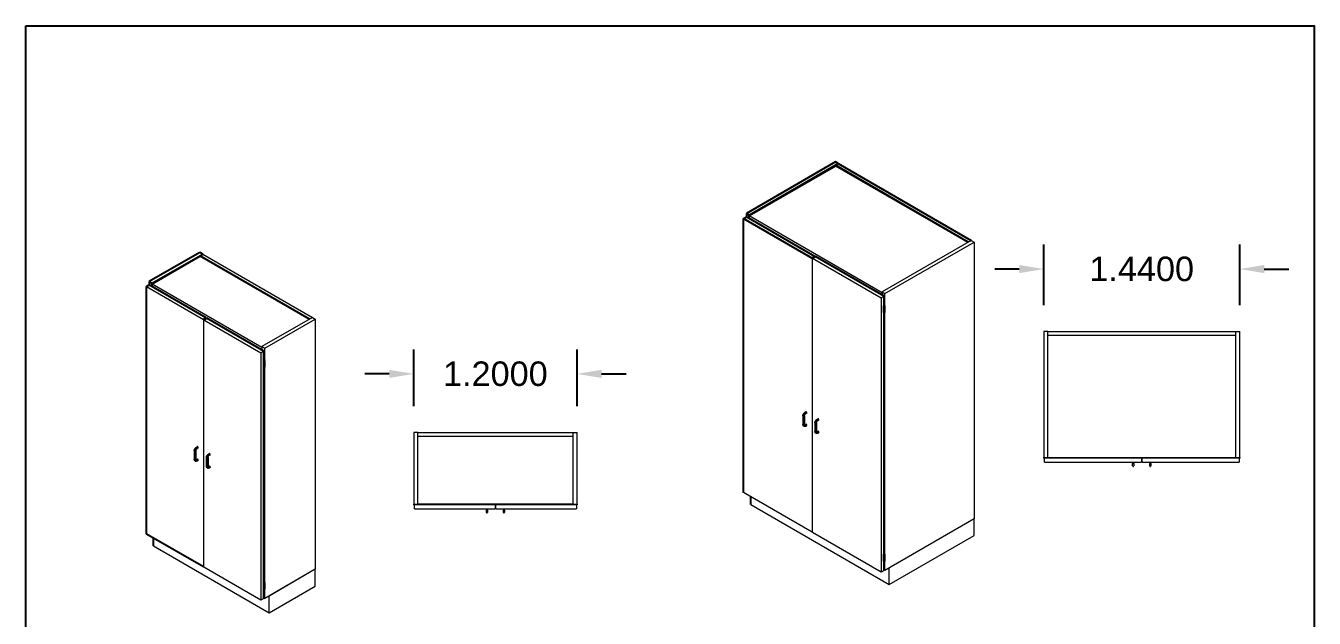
# Model space of a CAD drawing. Header units: inches. Extents: x 19 to 28.4, y 9.2 to 19.3.
# Drawn here: x 18.96 to 28.43, y 14.96 to 19.31 of the extents above; entities that cross this region are included whole.
import ezdxf

# ---------------------------------------------------------------- set-up
doc = ezdxf.new("R2010")
doc.units = ezdxf.units.IN
doc.header["$MEASUREMENT"] = 0
doc.layers.add('0001-Text 1 30', color=250, linetype='Continuous')
doc.layers.add('002_Medium_1 30', color=252, linetype='Continuous')
doc.layers.add('001_Dark_1 30', color=250, linetype='Continuous', lineweight=0)
doc.layers.add('02', color=251, linetype='Continuous', plot=False)
doc.layers.add('Rectang.', color=251, linetype='Continuous', plot=False)
doc.styles.get("Standard").update_dxf_attribs({"font": 'arial.ttf'})
doc.dimstyles.get("Standard").update_dxf_attribs({"dimtxt": 0.18, "dimasz": 0.18, "dimexe": 0.18, "dimexo": 0.0625, "dimgap": 0.09, "dimtad": 0, "dimtih": 1, "dimtoh": 1, "dimdec": 4, "dimzin": 0, "dimdsep": 46, "dimtxsty": 'Standard', "dimcen": 0.09, "dimadec": 0, "dimazin": 0, "dimtfac": 1, "dimtdec": 4, "dimtofl": 0, "dimtmove": 0, "dimatfit": 3, "dimfxl": 0, "dimtolj": 1, "dimtzin": 0, "dimarcsym": 0})

# ---------------------------------------------------------------- blocks, each defined once
blk = doc.blocks.new('*D0')
at = {"layer": '0001-Text 1 30', "color": 0, "lineweight": -2}
for p, q in [((21.8116, 16.5206), (21.8116, 16.9368)), ((23.0116, 16.5206), (23.0116, 16.9368)), ((21.6316, 16.7568), (21.4516, 16.7568)), ((23.1916, 16.7568), (23.3716, 16.7568))]:
    blk.add_line(p, q, dxfattribs=at)
at = {"layer": '0001-Text 1 30', "color": 0}
for points in [[(21.6316, 16.7868), (21.6316, 16.7268), (21.8116, 16.7568)], [(23.1916, 16.7868), (23.1916, 16.7268), (23.0116, 16.7568)]]:
    blk.add_solid(points, dxfattribs=at)
at = {"layer": 'Defpoints', "color": 0}
for p in [(21.8116, 16.7568), (21.8116, 16.4581), (23.0116, 16.4581)]:
    blk.add_point(p, dxfattribs=at)
at = {"layer": '0001-Text 1 30', "color": 0, "insert": (22.4116, 16.7568), "char_height": 0.18, "attachment_point": 5}
blk.add_mtext('\\A1;1.2000', dxfattribs=at)
blk = doc.blocks.new('*D1')
at = {"layer": '0001-Text 1 30', "color": 0, "lineweight": -2}
for p, q in [((26.4397, 17.2622), (26.4397, 17.7065)), ((27.8797, 17.2622), (27.8797, 17.7065)), ((26.2597, 17.5265), (26.0797, 17.5265)), ((28.0597, 17.5265), (28.2397, 17.5265))]:
    blk.add_line(p, q, dxfattribs=at)
at = {"layer": '0001-Text 1 30', "color": 0}
for points in [[(26.2597, 17.5565), (26.2597, 17.4965), (26.4397, 17.5265)], [(28.0597, 17.5565), (28.0597, 17.4965), (27.8797, 17.5265)]]:
    blk.add_solid(points, dxfattribs=at)
at = {"layer": 'Defpoints', "color": 0}
for p in [(26.4397, 17.5265), (26.4397, 17.1997), (27.8797, 17.1997)]:
    blk.add_point(p, dxfattribs=at)
at = {"layer": '0001-Text 1 30', "color": 0, "insert": (27.1597, 17.5265), "char_height": 0.18, "attachment_point": 5}
blk.add_mtext('\\A1;1.4400', dxfattribs=at)

msp = doc.modelspace()

# ---------------------------------------------------------------- linework, layer by layer
at = {"layer": '001_Dark_1 30', "extrusion": (5.55112e-17, 0.816497, 0.57735)}
for p, q in [((24.27689, 17.91888), (25.2527, 17.3555)), ((25.90677, 17.73721), (25.2527, 17.35958)), ((25.27391, 17.34734), (25.92798, 17.72497)), ((25.90677, 17.73721), (25.88556, 17.72497)), ((25.90677, 17.73721), (25.92798, 17.72497)), ((25.92798, 17.72497), (25.92798, 15.69189)), ((21.04289, 17.157), (20.24033, 17.62036)), ((20.26154, 17.63669), (21.06764, 17.17129)), ((24.73828, 17.6076), (24.73828, 15.59493)), ((24.74181, 15.59289), (24.74181, 17.60555)), ((24.74181, 17.60555), (25.24563, 17.31468)), ((19.89031, 17.41828), (20.69641, 16.95287)), ((19.84788, 17.39786), (20.26684, 17.15598)), ((25.26684, 17.32692), (25.24563, 17.31468)), ((25.2527, 17.35958), (25.27391, 17.34734)), ((25.2527, 17.35958), (25.2527, 17.33509)), ((25.2527, 17.3555), (25.2527, 17.33509)), ((25.27391, 15.31426), (25.27391, 17.34734)), ((25.24563, 17.31468), (25.24563, 15.30201)), ((20.26684, 17.15598), (20.26684, 15.33927)), ((20.27038, 15.33723), (20.27038, 17.15393)), ((20.27038, 17.15393), (20.68934, 16.91205)), ((21.06764, 17.17129), (20.69641, 16.95695)), ((20.71762, 16.94471), (21.08885, 17.15904)), ((21.06764, 17.17129), (21.04643, 17.15904)), ((21.06764, 17.17129), (21.08885, 17.15904)), ((21.08885, 17.15904), (21.08885, 15.32192)), ((20.69641, 16.95695), (20.71762, 16.94471)), ((20.69641, 16.95695), (20.69641, 16.93246)), ((20.69641, 16.95287), (20.69641, 16.93246)), ((20.71762, 15.10759), (20.71762, 16.94471)), ((20.71055, 16.92429), (20.68934, 16.91205)), ((20.68934, 16.91205), (20.68934, 15.09534)), ((24.73828, 15.59493), (24.23446, 15.88581)), ((24.2875, 15.79803), (25.30573, 15.21016)), ((25.92798, 15.69189), (25.27391, 15.31426)), ((25.92798, 15.69189), (25.30573, 15.33263)), ((25.92798, 15.56942), (25.92798, 15.69189)), ((24.74181, 15.59697), (24.73828, 15.59493)), ((25.24563, 15.30201), (24.74181, 15.59289)), ((25.30573, 15.21016), (25.92798, 15.56942)), ((19.90091, 15.49338), (20.74944, 15.00349)), ((20.27038, 15.34131), (20.26684, 15.33927)), ((20.68934, 15.09534), (20.27038, 15.33723)), ((21.08885, 15.32192), (20.71762, 15.10759)), ((21.08885, 15.32192), (20.74944, 15.12596)), ((21.08885, 15.19945), (21.08885, 15.32192)), ((25.26684, 15.31426), (25.24563, 15.30201)), ((25.26684, 15.31834), (25.27391, 15.31426)), ((25.30573, 15.21016), (25.30573, 15.33263)), ((20.74944, 15.00349), (21.08885, 15.19945)), ((20.71055, 15.10759), (20.68934, 15.09534)), ((20.71055, 15.11167), (20.71762, 15.10759)), ((20.74944, 15.00349), (20.74944, 15.12596))]:
    msp.add_line(p, q, dxfattribs=at)
at = {"layer": '001_Dark_1 30'}
for p, q in [((26.43969, 17.06778), (26.43969, 16.14278)), ((26.46969, 17.06778), (26.43969, 17.06778)), ((26.46969, 16.14278), (26.46969, 17.06778)), ((26.46969, 17.03778), (26.46969, 17.06778)), ((26.46969, 17.06778), (27.84969, 17.06778)), ((27.84969, 17.06778), (27.87969, 17.06778)), ((27.84969, 17.06778), (27.84969, 16.14278)), ((27.84969, 17.06778), (27.84969, 17.03778)), ((27.87969, 16.14278), (27.87969, 17.06778)), ((27.84969, 17.03778), (26.46969, 17.03778)), ((21.81158, 16.32621), (21.81158, 15.80121)), ((21.84158, 16.32621), (21.81158, 16.32621)), ((21.84158, 16.29621), (21.84158, 16.32621)), ((21.84158, 16.32621), (22.98158, 16.32621)), ((21.84158, 15.80121), (21.84158, 16.32621)), ((22.98158, 16.29621), (21.84158, 16.29621)), ((22.98158, 16.32621), (22.98158, 16.29621)), ((22.98158, 16.32621), (23.01158, 16.32621)), ((22.98158, 16.32621), (22.98158, 15.80121)), ((23.01158, 15.80121), (23.01158, 16.32621)), ((26.43969, 16.14278), (26.46969, 16.14278)), ((26.43969, 16.13778), (26.43969, 16.14278)), ((26.44469, 16.10778), (26.44469, 16.13778)), ((27.15719, 16.13778), (26.44469, 16.13778)), ((26.44469, 16.10778), (27.15719, 16.10778)), ((26.46969, 16.14278), (27.84969, 16.14278)), ((26.46969, 16.14278), (26.46969, 16.13778)), ((27.09344, 16.10778), (27.09344, 16.09778)), ((27.09344, 16.08153), (27.09344, 16.09778)), ((27.10094, 16.09778), (27.10094, 16.10778)), ((27.10094, 16.09778), (27.10094, 16.08153)), ((27.15719, 16.13778), (27.15719, 16.10778)), ((27.16219, 16.10778), (27.16219, 16.13778)), ((27.87469, 16.13778), (27.16219, 16.13778)), ((27.16219, 16.10778), (27.87469, 16.10778)), ((27.21844, 16.10778), (27.21844, 16.09778)), ((27.21844, 16.08153), (27.21844, 16.09778)), ((27.22594, 16.09778), (27.22594, 16.10778)), ((27.22594, 16.09778), (27.22594, 16.08153)), ((27.39969, 16.13778), (27.39969, 16.14278)), ((27.63969, 16.14278), (27.63969, 16.13778)), ((27.84969, 16.14278), (27.87969, 16.14278)), ((27.84969, 16.13778), (27.84969, 16.14278)), ((27.87469, 16.13778), (27.87469, 16.10778)), ((27.87969, 16.14278), (27.87969, 16.13778)), ((21.81158, 15.79621), (21.81158, 15.80121)), ((21.81158, 15.80121), (21.84158, 15.80121)), ((21.81658, 15.76621), (21.81658, 15.79621)), ((22.40908, 15.79621), (21.81658, 15.79621)), ((21.81658, 15.76621), (22.40908, 15.76621)), ((21.84158, 15.80121), (21.84158, 15.79621)), ((22.34533, 15.76621), (22.34533, 15.75621)), ((22.34533, 15.73996), (22.34533, 15.75621)), ((22.35283, 15.75621), (22.35283, 15.76621)), ((22.35283, 15.75621), (22.35283, 15.73996)), ((22.40908, 15.79621), (22.40908, 15.76621)), ((22.41408, 15.76621), (22.41408, 15.79621)), ((23.00658, 15.79621), (22.41408, 15.79621)), ((22.41408, 15.76621), (23.00658, 15.76621)), ((22.47033, 15.76621), (22.47033, 15.75621)), ((22.47033, 15.73996), (22.47033, 15.75621)), ((22.47783, 15.75621), (22.47783, 15.76621)), ((22.47783, 15.75621), (22.47783, 15.73996)), ((22.98158, 15.79621), (22.98158, 15.80121)), ((22.98158, 15.80121), (23.01158, 15.80121)), ((23.00658, 15.79621), (23.00658, 15.76621)), ((23.01158, 15.80121), (23.01158, 15.79621))]:
    msp.add_line(p, q, dxfattribs=at)
for centre in [(26.44219, 16.13778), (27.87719, 16.13778), (21.81408, 15.79621), (23.00908, 15.79621)]:
    msp.add_arc(centre, 0.0025, 180, 0, dxfattribs=at)
for points in [[(27.09344, 16.09778), (27.09344, 16.09778), (27.09353, 16.09778), (27.09391, 16.09778), (27.09451, 16.09778), (27.0953, 16.09778), (27.09621, 16.09778), (27.09719, 16.09778), (27.09818, 16.09778), (27.09909, 16.09778), (27.09988, 16.09778), (27.10048, 16.09778), (27.10086, 16.09778), (27.10095, 16.09778), (27.10094, 16.09778)], [(27.21844, 16.09778), (27.21844, 16.09778), (27.21853, 16.09778), (27.21891, 16.09778), (27.21951, 16.09778), (27.2203, 16.09778), (27.22121, 16.09778), (27.22219, 16.09778), (27.22318, 16.09778), (27.22409, 16.09778), (27.22488, 16.09778), (27.22548, 16.09778), (27.22586, 16.09778), (27.22595, 16.09778), (27.22594, 16.09778)], [(27.09344, 16.08153), (27.09344, 16.0812), (27.09353, 16.08055), (27.09391, 16.07963), (27.09451, 16.07885), (27.0953, 16.07825), (27.09621, 16.07787), (27.09719, 16.07774), (27.09818, 16.07787), (27.09909, 16.07825), (27.09988, 16.07885), (27.10048, 16.07963), (27.10086, 16.08055), (27.10095, 16.0812), (27.10094, 16.08153)], [(27.21844, 16.08153), (27.21844, 16.0812), (27.21853, 16.08055), (27.21891, 16.07963), (27.21951, 16.07885), (27.2203, 16.07825), (27.22121, 16.07787), (27.22219, 16.07774), (27.22318, 16.07787), (27.22409, 16.07825), (27.22488, 16.07885), (27.22548, 16.07963), (27.22586, 16.08055), (27.22595, 16.0812), (27.22594, 16.08153)], [(22.34533, 15.75621), (22.34533, 15.75621), (22.34541, 15.75621), (22.34579, 15.75621), (22.3464, 15.75621), (22.34718, 15.75621), (22.3481, 15.75621), (22.34908, 15.75621), (22.35006, 15.75621), (22.35097, 15.75621), (22.35176, 15.75621), (22.35236, 15.75621), (22.35274, 15.75621), (22.35283, 15.75621), (22.35283, 15.75621)], [(22.34533, 15.73996), (22.34533, 15.73963), (22.34541, 15.73898), (22.34579, 15.73806), (22.3464, 15.73728), (22.34718, 15.73668), (22.3481, 15.7363), (22.34908, 15.73617), (22.35006, 15.7363), (22.35097, 15.73668), (22.35176, 15.73728), (22.35236, 15.73806), (22.35274, 15.73898), (22.35283, 15.73963), (22.35283, 15.73996)], [(22.47033, 15.75621), (22.47033, 15.75621), (22.47041, 15.75621), (22.47079, 15.75621), (22.4714, 15.75621), (22.47218, 15.75621), (22.4731, 15.75621), (22.47408, 15.75621), (22.47506, 15.75621), (22.47597, 15.75621), (22.47676, 15.75621), (22.47736, 15.75621), (22.47774, 15.75621), (22.47783, 15.75621), (22.47783, 15.75621)], [(22.47033, 15.73996), (22.47033, 15.73963), (22.47041, 15.73898), (22.47079, 15.73806), (22.4714, 15.73728), (22.47218, 15.73668), (22.4731, 15.7363), (22.47408, 15.73617), (22.47506, 15.7363), (22.47597, 15.73668), (22.47676, 15.73728), (22.47736, 15.73806), (22.47774, 15.73898), (22.47783, 15.73963), (22.47783, 15.73996)]]:
    msp.add_open_spline(points, degree=3, dxfattribs=at)
at = {"layer": '002_Medium_1 30', "extrusion": (5.55112e-17, 0.816497, 0.57735)}
for p, q in [((24.90975, 18.31284), (24.25568, 17.93521)), ((24.27689, 17.92297), (24.93096, 18.3006)), ((24.27689, 17.91888), (24.90975, 18.28427)), ((24.93096, 18.3006), (24.90975, 18.31284)), ((24.90975, 18.28835), (24.93096, 18.3006)), ((24.90975, 18.28427), (24.90975, 18.28835)), ((25.88556, 17.72497), (24.90975, 18.28835)), ((25.88202, 17.72293), (24.90975, 18.28427)), ((24.93096, 18.3006), (25.90677, 17.73721)), ((24.23446, 17.89847), (24.25568, 17.91072)), ((24.23446, 15.88581), (24.23446, 17.89847)), ((24.23446, 17.89847), (24.73828, 17.6076)), ((24.25568, 17.93521), (24.27689, 17.92297)), ((24.25568, 17.93521), (24.25568, 17.91072)), ((24.75949, 17.61984), (24.25568, 17.91072)), ((24.27689, 17.89847), (24.27689, 17.92297)), ((24.27689, 17.89847), (24.27689, 17.91888)), ((20.24033, 17.64894), (19.86909, 17.43461)), ((19.89031, 17.42236), (20.26154, 17.63669)), ((19.89031, 17.41828), (20.24033, 17.62036)), ((20.26154, 17.63669), (20.24033, 17.64894)), ((20.24033, 17.62444), (20.26154, 17.63669)), ((20.24033, 17.62036), (20.24033, 17.62444)), ((21.04643, 17.15904), (20.24033, 17.62444)), ((24.75949, 17.61984), (24.73828, 17.6076)), ((24.74181, 17.60555), (24.76303, 17.6178)), ((24.75949, 17.61576), (24.75949, 17.61984)), ((25.26684, 17.32692), (24.76303, 17.6178)), ((19.86909, 17.43461), (19.89031, 17.42236)), ((19.86909, 17.43461), (19.86909, 17.41011)), ((19.89031, 17.39786), (19.89031, 17.42236)), ((19.89031, 17.39786), (19.89031, 17.41828)), ((19.84788, 17.39786), (19.86909, 17.41011)), ((19.84788, 15.58116), (19.84788, 17.39786)), ((20.28806, 17.16822), (19.86909, 17.41011)), ((25.26684, 17.25752), (25.26684, 17.32692)), ((25.26611, 17.20751), (25.26611, 17.2565)), ((25.26684, 17.26161), (25.27391, 17.25752)), ((25.27391, 17.25752), (25.27037, 17.25548)), ((25.27037, 17.25548), (25.27037, 17.20649)), ((25.27391, 17.20853), (25.27391, 17.25752)), ((20.28806, 17.16822), (20.26684, 17.15598)), ((20.27038, 17.15393), (20.29159, 17.16618)), ((20.28806, 17.16414), (20.28806, 17.16822)), ((20.71055, 16.92429), (20.29159, 17.16618)), ((25.26684, 15.43265), (25.26684, 17.20649)), ((25.27037, 17.20649), (25.27391, 17.20853)), ((20.70982, 16.80488), (20.70982, 16.85387)), ((20.71055, 16.85489), (20.71055, 16.92429)), ((20.71055, 16.85898), (20.71762, 16.85489)), ((20.71762, 16.85489), (20.71409, 16.85285)), ((20.71409, 16.85285), (20.71409, 16.80386)), ((20.71762, 16.8059), (20.71762, 16.85489)), ((20.71055, 15.22598), (20.71055, 16.80386)), ((20.71409, 16.80386), (20.71762, 16.8059)), ((24.69398, 16.47693), (24.6869, 16.47285)), ((24.69773, 16.47044), (24.69065, 16.46636)), ((24.69143, 16.46807), (24.6985, 16.47215)), ((24.67354, 16.4497), (24.67354, 16.38438)), ((24.67994, 16.38285), (24.67994, 16.44817)), ((24.68104, 16.4497), (24.68104, 16.38438)), ((24.6869, 16.381), (24.69398, 16.38508)), ((24.69065, 16.3745), (24.69773, 16.37858)), ((24.6985, 16.3803), (24.69143, 16.37622)), ((24.76193, 16.39867), (24.76193, 16.33335)), ((24.76833, 16.33182), (24.76833, 16.39714)), ((24.76943, 16.39867), (24.76943, 16.33335)), ((24.78236, 16.4259), (24.77529, 16.42182)), ((24.78611, 16.41941), (24.77904, 16.41532)), ((24.77982, 16.41704), (24.78689, 16.42112)), ((24.77529, 16.32996), (24.78236, 16.33405)), ((24.77904, 16.32347), (24.78611, 16.32755)), ((24.78689, 16.32927), (24.77982, 16.32519)), ((20.2021, 16.19404), (20.2021, 16.12872)), ((20.20851, 16.12719), (20.20851, 16.19251)), ((20.2096, 16.19404), (20.2096, 16.12872)), ((20.22254, 16.22127), (20.21547, 16.21719)), ((20.22629, 16.21478), (20.21922, 16.2107)), ((20.22, 16.21241), (20.22707, 16.21649)), ((20.21547, 16.12533), (20.22254, 16.12942)), ((20.21922, 16.11884), (20.22629, 16.12292)), ((20.22707, 16.12464), (20.22, 16.12056)), ((20.29049, 16.14301), (20.29049, 16.07769)), ((20.29689, 16.07616), (20.29689, 16.14148)), ((20.29799, 16.14301), (20.29799, 16.07769)), ((20.31093, 16.17024), (20.30386, 16.16616)), ((20.31468, 16.16375), (20.30761, 16.15966)), ((20.30838, 16.16138), (20.31546, 16.16546)), ((20.30386, 16.0743), (20.31093, 16.07839)), ((20.30761, 16.06781), (20.31468, 16.07189)), ((20.31546, 16.07361), (20.30838, 16.06953)), ((24.2875, 15.79803), (24.2875, 15.85519)), ((20.26684, 15.33927), (19.84788, 15.58116)), ((19.90091, 15.49338), (19.90091, 15.55054)), ((25.26611, 15.38264), (25.26611, 15.43163)), ((25.26684, 15.43674), (25.27391, 15.43265)), ((25.27391, 15.43265), (25.27037, 15.43061)), ((25.27037, 15.43061), (25.27037, 15.38162)), ((25.27391, 15.38366), (25.27391, 15.43265)), ((25.26684, 15.31426), (25.26684, 15.38162)), ((25.27037, 15.38162), (25.27391, 15.38366)), ((20.70982, 15.17597), (20.70982, 15.22496)), ((20.71055, 15.23006), (20.71762, 15.22598)), ((20.71055, 15.10759), (20.71055, 15.17495)), ((20.71762, 15.22598), (20.71409, 15.22394)), ((20.71409, 15.22394), (20.71409, 15.17495)), ((20.71409, 15.17495), (20.71762, 15.17699)), ((20.71762, 15.17699), (20.71762, 15.22598))]:
    msp.add_line(p, q, dxfattribs=at)
at = {"layer": '002_Medium_1 30'}
msp.add_line((21.84158, 15.80121), (22.98158, 15.80121), dxfattribs=at)
at = {"layer": '002_Medium_1 30', "extrusion": (4.7997e-18, -8.60009e-31, -1)}
msp.add_ellipse((25.26861, 17.2565), major_axis=(-0.0025, 0), ratio=0.5773503, start_param=-2.3561945, end_param=0.7853982, dxfattribs=at)
at = {"layer": '002_Medium_1 30'}
for centre, major_axis, start_param, end_param in [((25.26861, 17.20751), (-0.0025, 0), 0, 2.3561945), ((20.71232, 16.80488), (-0.0025, 0), 0, 2.3561945), ((24.69585, 16.47369), (-0.00188, 0.00325), -2.3561945, 0), ((24.69585, 16.47369), (0.00187, -0.00325), 0, 0.7853982), ((24.69585, 16.38183), (-0.00188, 0.00325), -2.3561945, 0), ((24.69585, 16.38183), (0.00187, -0.00325), 0, 0.7853982), ((24.78424, 16.42265), (-0.00188, 0.00325), -2.3561945, 0), ((24.78424, 16.42265), (0.00187, -0.00325), 0, 0.7853982), ((24.78424, 16.3308), (-0.00188, 0.00325), -2.3561945, 0), ((24.78424, 16.3308), (0.00187, -0.00325), 0, 0.7853982), ((20.22442, 16.21803), (-0.00188, 0.00325), -2.3561945, 0), ((20.22442, 16.21803), (0.00187, -0.00325), 0, 0.7853982), ((20.22442, 16.12617), (-0.00188, 0.00325), -2.3561945, 0), ((20.22442, 16.12617), (0.00188, -0.00325), 0, 0.7853982), ((20.3128, 16.16699), (-0.00188, 0.00325), -2.3561945, 0), ((20.3128, 16.16699), (0.00187, -0.00325), 0, 0.7853982), ((20.3128, 16.07514), (-0.00188, 0.00325), -2.3561945, 0), ((20.3128, 16.07514), (0.00188, -0.00325), 0, 0.7853982), ((25.26861, 15.38264), (-0.0025, 0), 0, 2.3561945), ((20.71232, 15.17597), (-0.0025, 0), 0, 2.3561945)]:
    msp.add_ellipse(centre, major_axis=major_axis, ratio=0.5773503, start_param=start_param, end_param=end_param, dxfattribs=at)
at = {"layer": '002_Medium_1 30', "extrusion": (4.7997e-18, 3.88578e-16, -1)}
msp.add_ellipse((20.71232, 16.85387), major_axis=(-0.0025, 0), ratio=0.5773503, start_param=-2.3561945, end_param=0.7853982, dxfattribs=at)
at = {"layer": '002_Medium_1 30', "extrusion": (-3.46425e-17, 2.77556e-16, -1)}
msp.add_ellipse((25.26861, 15.43163), major_axis=(-0.0025, 0), ratio=0.5773503, start_param=-2.3561945, end_param=0.7853982, dxfattribs=at)
at = {"layer": '002_Medium_1 30', "extrusion": (9.24045e-17, 1.66533e-16, -1)}
msp.add_ellipse((20.71232, 15.22496), major_axis=(-0.0025, 0), ratio=0.5773503, start_param=-2.3561945, end_param=0.7853982, dxfattribs=at)
at = {"layer": '002_Medium_1 30'}
for points, knots in [([(24.67354, 16.4497), (24.67354, 16.45143), (24.67377, 16.45322), (24.67464, 16.4568), (24.67527, 16.4586), (24.67688, 16.46208), (24.67786, 16.46377), (24.68007, 16.4669), (24.68131, 16.46835), (24.68398, 16.47089), (24.68541, 16.47199), (24.6869, 16.47285)], [4.712389, 4.712389, 4.712389, 4.712389, 5.0265482, 5.0265482, 5.3407075, 5.3407075, 5.6548668, 5.6548668, 5.969026, 5.969026, 6.2831853, 6.2831853, 6.2831853, 6.2831853]), ([(24.69065, 16.3745), (24.68916, 16.37364), (24.68759, 16.373), (24.68436, 16.37234), (24.68268, 16.37234), (24.6798, 16.37309), (24.67858, 16.3737), (24.67655, 16.37536), (24.67574, 16.37638), (24.67441, 16.37882), (24.67396, 16.38026), (24.6736, 16.38262), (24.67354, 16.38349), (24.67354, 16.38438)], [3.1415927, 3.1415927, 3.1415927, 3.1415927, 3.4557519, 3.4557519, 3.769572, 3.769572, 4.0211758, 4.0211758, 4.2658957, 4.2658957, 4.5512353, 4.5512353, 4.712389, 4.712389, 4.712389, 4.712389]), ([(24.68104, 16.4497), (24.68104, 16.45061), (24.68115, 16.45164), (24.68162, 16.45386), (24.68199, 16.45506), (24.68297, 16.45746), (24.68359, 16.45868), (24.68502, 16.46098), (24.68583, 16.46206), (24.68752, 16.46396), (24.68841, 16.46478), (24.68974, 16.46579), (24.69021, 16.4661), (24.69065, 16.46636)], [4.712389, 4.712389, 4.712389, 4.712389, 4.9846348, 4.9846348, 5.2657352, 5.2657352, 5.5535816, 5.5535816, 5.843109, 5.843109, 6.1288028, 6.1288028, 6.2831853, 6.2831853, 6.2831853, 6.2831853]), ([(24.6869, 16.381), (24.68612, 16.38054), (24.68538, 16.38024), (24.68413, 16.37993), (24.68363, 16.37991), (24.68285, 16.38001), (24.68259, 16.38012), (24.68209, 16.38051), (24.68183, 16.38081), (24.68135, 16.38186), (24.68116, 16.38257), (24.68105, 16.38375), (24.68104, 16.38406), (24.68104, 16.38438)], [3.1415927, 3.1415927, 3.1415927, 3.1415927, 3.4138385, 3.4138385, 3.6901776, 3.6901776, 4.0043369, 4.0043369, 4.3184962, 4.3184962, 4.6159117, 4.6159117, 4.712389, 4.712389, 4.712389, 4.712389]), ([(24.76193, 16.39867), (24.76193, 16.4004), (24.76216, 16.40219), (24.76303, 16.40577), (24.76366, 16.40757), (24.76527, 16.41105), (24.76624, 16.41273), (24.76846, 16.41587), (24.7697, 16.41732), (24.77237, 16.41986), (24.77379, 16.42096), (24.77529, 16.42182)], [4.712389, 4.712389, 4.712389, 4.712389, 5.0265482, 5.0265482, 5.3407075, 5.3407075, 5.6548668, 5.6548668, 5.969026, 5.969026, 6.2831853, 6.2831853, 6.2831853, 6.2831853]), ([(24.76943, 16.39867), (24.76943, 16.39958), (24.76954, 16.40061), (24.77001, 16.40283), (24.77038, 16.40402), (24.77136, 16.40643), (24.77198, 16.40765), (24.77341, 16.40995), (24.77422, 16.41103), (24.77591, 16.41293), (24.7768, 16.41375), (24.77813, 16.41476), (24.7786, 16.41507), (24.77904, 16.41532)], [4.712389, 4.712389, 4.712389, 4.712389, 4.9846348, 4.9846348, 5.2657352, 5.2657352, 5.5535816, 5.5535816, 5.843109, 5.843109, 6.1288028, 6.1288028, 6.2831853, 6.2831853, 6.2831853, 6.2831853]), ([(24.77904, 16.32347), (24.77754, 16.3226), (24.77598, 16.32197), (24.77275, 16.32131), (24.77107, 16.3213), (24.76819, 16.32206), (24.76697, 16.32267), (24.76494, 16.32433), (24.76412, 16.32535), (24.7628, 16.32779), (24.76235, 16.32923), (24.76199, 16.33159), (24.76193, 16.33246), (24.76193, 16.33335)], [3.1415927, 3.1415927, 3.1415927, 3.1415927, 3.4557519, 3.4557519, 3.769572, 3.769572, 4.0211758, 4.0211758, 4.2658957, 4.2658957, 4.5512353, 4.5512353, 4.712389, 4.712389, 4.712389, 4.712389]), ([(24.77529, 16.32996), (24.77451, 16.32951), (24.77377, 16.32921), (24.77252, 16.32889), (24.77202, 16.32888), (24.77123, 16.32898), (24.77098, 16.32909), (24.77048, 16.32948), (24.77022, 16.32978), (24.76974, 16.33083), (24.76954, 16.33154), (24.76944, 16.33272), (24.76943, 16.33303), (24.76943, 16.33335)], [3.1415927, 3.1415927, 3.1415927, 3.1415927, 3.4138385, 3.4138385, 3.6901776, 3.6901776, 4.0043369, 4.0043369, 4.3184962, 4.3184962, 4.6159117, 4.6159117, 4.712389, 4.712389, 4.712389, 4.712389]), ([(20.2021, 16.19404), (20.2021, 16.19577), (20.20234, 16.19756), (20.20321, 16.20114), (20.20384, 16.20294), (20.20545, 16.20642), (20.20642, 16.20811), (20.20863, 16.21124), (20.20987, 16.21269), (20.21254, 16.21523), (20.21397, 16.21633), (20.21547, 16.21719)], [4.712389, 4.712389, 4.712389, 4.712389, 5.0265482, 5.0265482, 5.3407075, 5.3407075, 5.6548668, 5.6548668, 5.969026, 5.969026, 6.2831853, 6.2831853, 6.2831853, 6.2831853]), ([(20.2096, 16.19404), (20.2096, 16.19495), (20.20971, 16.19598), (20.21018, 16.1982), (20.21055, 16.1994), (20.21154, 16.2018), (20.21216, 16.20302), (20.21359, 16.20532), (20.2144, 16.2064), (20.21609, 16.2083), (20.21697, 16.20912), (20.21831, 16.21013), (20.21877, 16.21044), (20.21922, 16.2107)], [4.712389, 4.712389, 4.712389, 4.712389, 4.9846348, 4.9846348, 5.2657352, 5.2657352, 5.5535816, 5.5535816, 5.843109, 5.843109, 6.1288028, 6.1288028, 6.2831853, 6.2831853, 6.2831853, 6.2831853]), ([(20.21922, 16.11884), (20.21772, 16.11797), (20.21615, 16.11734), (20.21292, 16.11668), (20.21125, 16.11667), (20.20836, 16.11743), (20.20715, 16.11804), (20.20512, 16.1197), (20.2043, 16.12072), (20.20297, 16.12316), (20.20253, 16.1246), (20.20217, 16.12696), (20.2021, 16.12783), (20.2021, 16.12872)], [3.1415927, 3.1415927, 3.1415927, 3.1415927, 3.4557519, 3.4557519, 3.769572, 3.769572, 4.0211758, 4.0211758, 4.2658957, 4.2658957, 4.5512353, 4.5512353, 4.712389, 4.712389, 4.712389, 4.712389]), ([(20.21547, 16.12533), (20.21468, 16.12488), (20.21395, 16.12458), (20.2127, 16.12427), (20.2122, 16.12425), (20.21141, 16.12435), (20.21116, 16.12446), (20.21066, 16.12485), (20.21039, 16.12515), (20.20992, 16.1262), (20.20972, 16.12691), (20.20962, 16.12809), (20.2096, 16.1284), (20.2096, 16.12872)], [3.1415927, 3.1415927, 3.1415927, 3.1415927, 3.4138385, 3.4138385, 3.6901776, 3.6901776, 4.0043369, 4.0043369, 4.3184962, 4.3184962, 4.6159117, 4.6159117, 4.712389, 4.712389, 4.712389, 4.712389]), ([(20.29049, 16.14301), (20.29049, 16.14474), (20.29073, 16.14653), (20.29159, 16.15011), (20.29223, 16.15191), (20.29384, 16.15539), (20.29481, 16.15707), (20.29702, 16.16021), (20.29826, 16.16166), (20.30093, 16.1642), (20.30236, 16.16529), (20.30386, 16.16616)], [4.712389, 4.712389, 4.712389, 4.712389, 5.0265482, 5.0265482, 5.3407075, 5.3407075, 5.6548668, 5.6548668, 5.969026, 5.969026, 6.2831853, 6.2831853, 6.2831853, 6.2831853]), ([(20.29799, 16.14301), (20.29799, 16.14392), (20.2981, 16.14495), (20.29857, 16.14717), (20.29894, 16.14836), (20.29993, 16.15077), (20.30055, 16.15199), (20.30198, 16.15429), (20.30278, 16.15537), (20.30448, 16.15727), (20.30536, 16.15809), (20.3067, 16.1591), (20.30716, 16.15941), (20.30761, 16.15966)], [4.712389, 4.712389, 4.712389, 4.712389, 4.9846348, 4.9846348, 5.2657352, 5.2657352, 5.5535816, 5.5535816, 5.843109, 5.843109, 6.1288028, 6.1288028, 6.2831853, 6.2831853, 6.2831853, 6.2831853]), ([(20.30761, 16.06781), (20.30611, 16.06694), (20.30454, 16.06631), (20.30131, 16.06565), (20.29963, 16.06564), (20.29675, 16.0664), (20.29553, 16.06701), (20.2935, 16.06867), (20.29269, 16.06969), (20.29136, 16.07213), (20.29092, 16.07357), (20.29055, 16.07593), (20.29049, 16.0768), (20.29049, 16.07769)], [3.1415927, 3.1415927, 3.1415927, 3.1415927, 3.4557519, 3.4557519, 3.769572, 3.769572, 4.0211758, 4.0211758, 4.2658957, 4.2658957, 4.5512353, 4.5512353, 4.712389, 4.712389, 4.712389, 4.712389]), ([(20.30386, 16.0743), (20.30307, 16.07385), (20.30234, 16.07355), (20.30109, 16.07323), (20.30059, 16.07322), (20.2998, 16.07332), (20.29954, 16.07343), (20.29904, 16.07382), (20.29878, 16.07412), (20.29831, 16.07517), (20.29811, 16.07588), (20.29801, 16.07706), (20.29799, 16.07737), (20.29799, 16.07769)], [3.1415927, 3.1415927, 3.1415927, 3.1415927, 3.4138385, 3.4138385, 3.6901776, 3.6901776, 4.0043369, 4.0043369, 4.3184962, 4.3184962, 4.6159117, 4.6159117, 4.712389, 4.712389, 4.712389, 4.712389])]:
    msp.add_open_spline(points, degree=3, knots=knots, dxfattribs=at)
for points in [[(24.6869, 16.47285), (24.68707, 16.47295), (24.68744, 16.47306), (24.68809, 16.473), (24.68878, 16.4727), (24.68947, 16.47219), (24.69012, 16.47151), (24.69068, 16.4707), (24.6911, 16.46981), (24.69137, 16.46891), (24.69143, 16.46834), (24.69143, 16.46807)], [(24.67354, 16.4497), (24.67354, 16.44951), (24.67363, 16.44913), (24.674, 16.44861), (24.67461, 16.44815), (24.67539, 16.4478), (24.67631, 16.44759), (24.67729, 16.44751), (24.67827, 16.44759), (24.67919, 16.4478), (24.67971, 16.44804), (24.67994, 16.44817)], [(24.67354, 16.38438), (24.67354, 16.38419), (24.67363, 16.38381), (24.674, 16.38329), (24.67461, 16.38283), (24.67539, 16.38248), (24.67631, 16.38227), (24.67729, 16.38219), (24.67827, 16.38227), (24.67919, 16.38249), (24.67971, 16.38272), (24.67994, 16.38285)], [(24.67994, 16.44817), (24.68027, 16.4524), (24.68251, 16.45995), (24.68793, 16.46567), (24.69143, 16.46807)], [(24.67994, 16.44817), (24.68017, 16.4483), (24.68057, 16.44861), (24.68095, 16.44913), (24.68104, 16.44951), (24.68104, 16.4497)], [(24.67994, 16.38285), (24.68017, 16.38298), (24.68057, 16.38329), (24.68095, 16.38381), (24.68104, 16.38419), (24.68104, 16.38438)], [(24.69143, 16.37622), (24.68793, 16.37457), (24.68251, 16.37404), (24.68027, 16.379), (24.67994, 16.38285)], [(24.69143, 16.37622), (24.69143, 16.37648), (24.69137, 16.37705), (24.6911, 16.37795), (24.69068, 16.37884), (24.69012, 16.37966), (24.68947, 16.38034), (24.68878, 16.38084), (24.68809, 16.38114), (24.68744, 16.3812), (24.68707, 16.38109), (24.6869, 16.381)], [(24.69143, 16.46807), (24.69143, 16.4678), (24.69137, 16.46731), (24.6911, 16.46671), (24.69082, 16.46645), (24.69065, 16.46636)], [(24.69065, 16.3745), (24.69082, 16.37459), (24.6911, 16.37486), (24.69137, 16.37545), (24.69143, 16.37595), (24.69143, 16.37622)], [(24.76193, 16.39867), (24.76193, 16.39848), (24.76201, 16.3981), (24.76239, 16.39758), (24.763, 16.39712), (24.76378, 16.39677), (24.7647, 16.39655), (24.76568, 16.39648), (24.76666, 16.39655), (24.76757, 16.39677), (24.7681, 16.39701), (24.76833, 16.39714)], [(24.76833, 16.39714), (24.76866, 16.40137), (24.7709, 16.40892), (24.77632, 16.41464), (24.77982, 16.41704)], [(24.76833, 16.39714), (24.76856, 16.39727), (24.76896, 16.39758), (24.76934, 16.3981), (24.76943, 16.39848), (24.76943, 16.39867)], [(24.77529, 16.42182), (24.77546, 16.42191), (24.77583, 16.42203), (24.77647, 16.42196), (24.77717, 16.42167), (24.77786, 16.42116), (24.77851, 16.42048), (24.77906, 16.41967), (24.77949, 16.41878), (24.77976, 16.41788), (24.77982, 16.41731), (24.77982, 16.41704)], [(24.77982, 16.41704), (24.77982, 16.41677), (24.77976, 16.41628), (24.77949, 16.41568), (24.77921, 16.41542), (24.77904, 16.41532)], [(24.76193, 16.33335), (24.76193, 16.33316), (24.76201, 16.33278), (24.76239, 16.33226), (24.763, 16.3318), (24.76378, 16.33145), (24.7647, 16.33124), (24.76568, 16.33116), (24.76666, 16.33124), (24.76757, 16.33145), (24.7681, 16.33169), (24.76833, 16.33182)], [(24.76833, 16.33182), (24.76856, 16.33195), (24.76896, 16.33226), (24.76934, 16.33278), (24.76943, 16.33316), (24.76943, 16.33335)], [(24.77982, 16.32519), (24.77632, 16.32354), (24.7709, 16.32301), (24.76866, 16.32797), (24.76833, 16.33182)], [(24.77982, 16.32519), (24.77982, 16.32545), (24.77976, 16.32602), (24.77949, 16.32692), (24.77906, 16.32781), (24.77851, 16.32862), (24.77786, 16.32931), (24.77717, 16.32981), (24.77647, 16.33011), (24.77583, 16.33017), (24.77546, 16.33006), (24.77529, 16.32996)], [(24.77904, 16.32347), (24.77921, 16.32356), (24.77949, 16.32383), (24.77976, 16.32442), (24.77982, 16.32492), (24.77982, 16.32519)], [(20.2021, 16.19404), (20.2021, 16.19385), (20.20219, 16.19347), (20.20257, 16.19295), (20.20317, 16.19249), (20.20396, 16.19214), (20.20487, 16.19193), (20.20585, 16.19185), (20.20684, 16.19193), (20.20775, 16.19214), (20.20827, 16.19238), (20.20851, 16.19251)], [(20.20851, 16.19251), (20.20883, 16.19674), (20.21108, 16.20429), (20.21649, 16.21001), (20.22, 16.21241)], [(20.20851, 16.19251), (20.20874, 16.19264), (20.20914, 16.19295), (20.20952, 16.19347), (20.2096, 16.19385), (20.2096, 16.19404)], [(20.21547, 16.21719), (20.21563, 16.21728), (20.216, 16.2174), (20.21665, 16.21734), (20.21734, 16.21704), (20.21804, 16.21653), (20.21869, 16.21585), (20.21924, 16.21504), (20.21967, 16.21415), (20.21993, 16.21325), (20.22, 16.21268), (20.22, 16.21241)], [(20.22, 16.21241), (20.22, 16.21214), (20.21993, 16.21165), (20.21967, 16.21105), (20.21938, 16.21079), (20.21922, 16.2107)], [(20.2021, 16.12872), (20.2021, 16.12853), (20.20219, 16.12815), (20.20257, 16.12763), (20.20317, 16.12717), (20.20396, 16.12682), (20.20487, 16.12661), (20.20585, 16.12653), (20.20684, 16.12661), (20.20775, 16.12682), (20.20827, 16.12706), (20.20851, 16.12719)], [(20.20851, 16.12719), (20.20874, 16.12732), (20.20914, 16.12763), (20.20952, 16.12815), (20.2096, 16.12853), (20.2096, 16.12872)], [(20.22, 16.12056), (20.21649, 16.11891), (20.21108, 16.11838), (20.20883, 16.12334), (20.20851, 16.12719)], [(20.22, 16.12056), (20.22, 16.12082), (20.21993, 16.12139), (20.21967, 16.12229), (20.21924, 16.12318), (20.21869, 16.12399), (20.21804, 16.12468), (20.21734, 16.12518), (20.21665, 16.12548), (20.216, 16.12554), (20.21563, 16.12543), (20.21547, 16.12533)], [(20.21922, 16.11884), (20.21938, 16.11893), (20.21967, 16.1192), (20.21993, 16.11979), (20.22, 16.12029), (20.22, 16.12056)], [(20.29049, 16.14301), (20.29049, 16.14282), (20.29058, 16.14244), (20.29096, 16.14191), (20.29156, 16.14146), (20.29235, 16.14111), (20.29326, 16.14089), (20.29424, 16.14082), (20.29522, 16.14089), (20.29614, 16.14111), (20.29666, 16.14134), (20.29689, 16.14148)], [(20.29689, 16.14148), (20.29722, 16.14571), (20.29947, 16.15326), (20.30488, 16.15898), (20.30838, 16.16138)], [(20.29689, 16.14148), (20.29713, 16.14161), (20.29753, 16.14191), (20.29791, 16.14244), (20.29799, 16.14282), (20.29799, 16.14301)], [(20.30386, 16.16616), (20.30402, 16.16625), (20.30439, 16.16637), (20.30504, 16.1663), (20.30573, 16.16601), (20.30643, 16.1655), (20.30707, 16.16482), (20.30763, 16.16401), (20.30806, 16.16312), (20.30832, 16.16222), (20.30839, 16.16165), (20.30838, 16.16138)], [(20.30838, 16.16138), (20.30839, 16.16111), (20.30832, 16.16061), (20.30806, 16.16002), (20.30777, 16.15976), (20.30761, 16.15966)], [(20.29049, 16.07769), (20.29049, 16.0775), (20.29058, 16.07712), (20.29096, 16.0766), (20.29156, 16.07614), (20.29235, 16.07579), (20.29326, 16.07557), (20.29424, 16.0755), (20.29522, 16.07557), (20.29614, 16.07579), (20.29666, 16.07602), (20.29689, 16.07616)], [(20.29689, 16.07616), (20.29713, 16.07629), (20.29753, 16.0766), (20.29791, 16.07712), (20.29799, 16.0775), (20.29799, 16.07769)], [(20.30838, 16.06953), (20.30488, 16.06788), (20.29947, 16.06735), (20.29722, 16.07231), (20.29689, 16.07616)], [(20.30838, 16.06953), (20.30839, 16.06979), (20.30832, 16.07036), (20.30806, 16.07126), (20.30763, 16.07215), (20.30707, 16.07296), (20.30643, 16.07365), (20.30573, 16.07415), (20.30504, 16.07445), (20.30439, 16.07451), (20.30402, 16.0744), (20.30386, 16.0743)], [(20.30761, 16.06781), (20.30777, 16.0679), (20.30806, 16.06817), (20.30832, 16.06876), (20.30839, 16.06926), (20.30838, 16.06953)]]:
    msp.add_open_spline(points, degree=3, dxfattribs=at)
at = {"layer": '02'}
msp.add_lwpolyline([(18.96166, 19.31273), (28.42736, 19.31273), (28.42736, 10.63708), (18.96166, 10.63708), (18.96166, 19.31273)], dxfattribs=at)
at = {"layer": 'Rectang.'}
msp.add_lwpolyline([(18.96166, 19.31273), (28.42736, 19.31273), (28.42736, 10.63708), (18.96166, 10.63708), (18.96166, 19.31273)], dxfattribs=at)

# ---------------------------------------------------------------- dimensions: what is measured, and where the dimension line sits
at = {"layer": '0001-Text 1 30'}
for base, p1, p2, picture, middle in [((26.43969, 17.52648), (27.87969, 17.19968), (26.43969, 17.19968), '*D1', (27.15969, 17.52648)), ((21.81158, 16.75679), (23.01158, 16.45811), (21.81158, 16.45811), '*D0', (22.41158, 16.75679))]:
    dim = msp.add_linear_dim(base=base, p1=p1, p2=p2, angle=180, dimstyle='Standard', dxfattribs=at)
    dim.commit()
    dim.dimension.update_dxf_attribs({"geometry": picture, "text_midpoint": middle})

doc.saveas('drawing.dxf')
